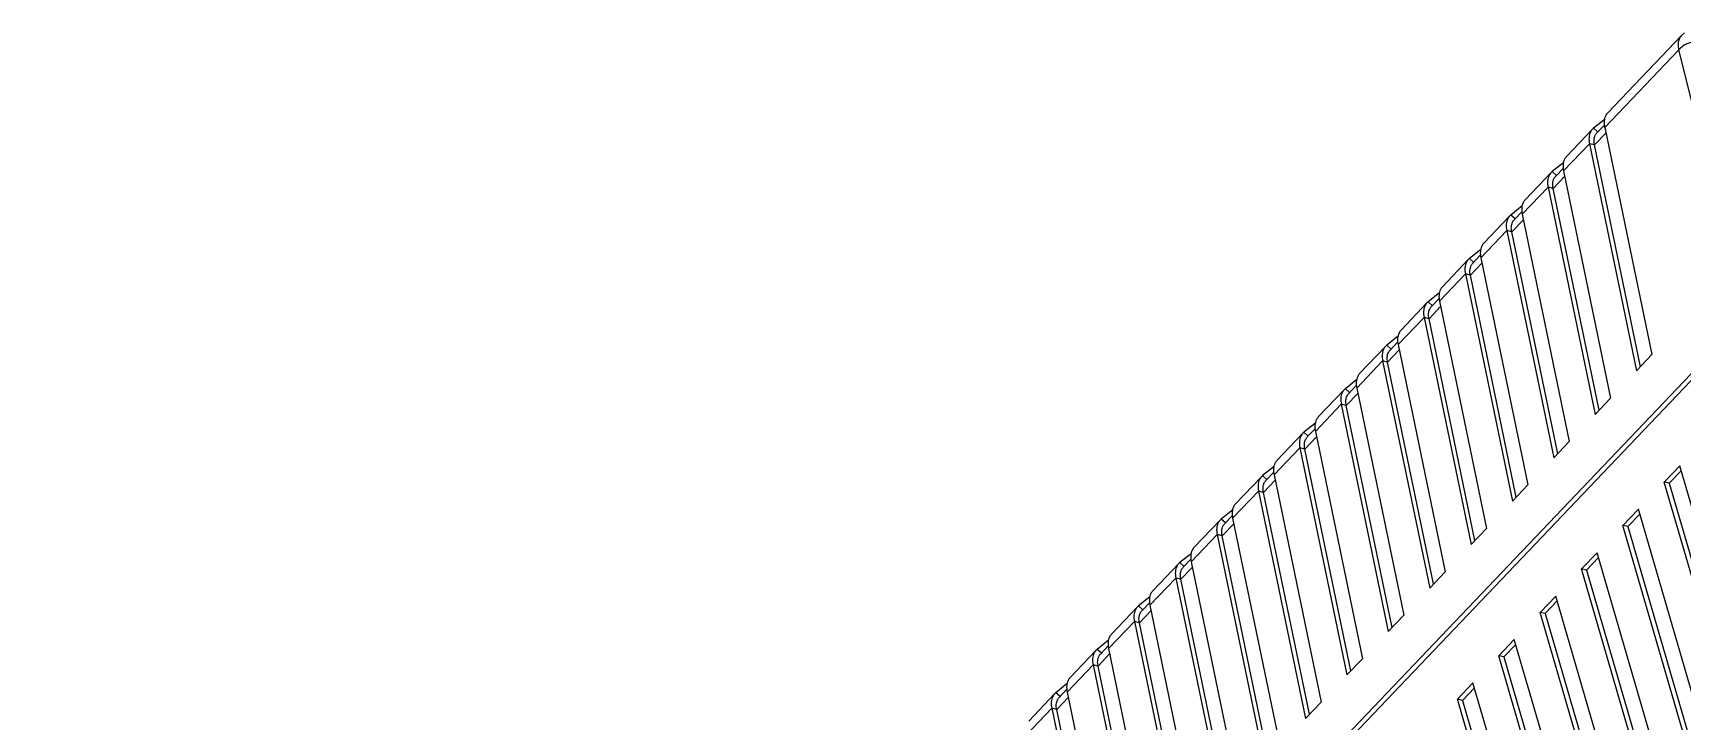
# Model space of a CAD drawing. Header units: millimetres. Extents: x 14343 to 15285, y -9166 to -7819.
# Drawn here: x 14539.4 to 14652.8, y -8735.8 to -8688.5 of the extents above; entities that cross this region are included whole.
import ezdxf

# ---------------------------------------------------------------- set-up
doc = ezdxf.new("R2010")
doc.units = ezdxf.units.MM

# ---------------------------------------------------------------- blocks, each defined once
blk = doc.blocks.new('u9')
at = {"color": 7, "linetype": 'Continuous'}
for p, q in [((156.695, 215.574), (274.46, 339.212)), ((156.786, 215.21), (274.526, 338.822)), ((176.239, 241.587), (171.562, 257.635)), ((171.897, 257.573), (176.579, 241.511)), ((200.979, 257.477), (204.137, 242.222)), ((204.48, 242.133), (201.245, 257.756)), ((170.834, 256.456), (175.515, 240.394)), ((203.416, 241.016), (200.182, 256.64)), ((173.395, 238.601), (168.717, 254.649)), ((169.053, 254.586), (173.734, 238.525)), ((198.135, 254.49), (201.293, 239.236)), ((201.635, 239.147), (198.401, 254.77)), ((167.989, 253.469), (172.671, 237.408)), ((200.571, 238.03), (197.337, 253.653)), ((198.791, 236.16), (195.556, 251.784)), ((170.55, 235.614), (165.872, 251.662)), ((166.208, 251.6), (170.89, 235.538)), ((197.727, 235.044), (194.493, 250.667)), ((195.29, 251.504), (198.448, 236.25)), ((165.145, 250.483), (169.826, 234.422)), ((167.706, 232.628), (163.028, 248.676)), ((163.364, 248.613), (168.045, 232.552)), ((192.446, 248.518), (195.603, 233.263)), ((195.946, 233.174), (192.712, 248.797)), ((162.3, 247.497), (166.982, 231.435)), ((194.882, 232.057), (191.648, 247.68)), ((164.861, 229.642), (160.183, 245.689)), ((160.519, 245.627), (165.201, 229.566)), ((189.601, 245.531), (192.759, 230.277)), ((193.102, 230.188), (189.867, 245.811)), ((159.456, 244.51), (164.137, 228.449)), ((192.038, 229.071), (188.803, 244.694)), ((206.26, 244.003), (204.48, 242.133)), ((162.017, 226.655), (157.339, 242.703)), ((187.023, 242.824), (185.959, 241.708)), ((190.257, 227.201), (187.023, 242.824)), ((206.061, 243.008), (204.28, 241.139)), ((156.61, 241.526), (161.293, 225.462)), ((157.675, 242.641), (162.356, 226.579)), ((176.239, 241.587), (175.419, 240.726)), ((176.239, 241.587), (176.579, 241.511)), ((189.193, 226.084), (185.959, 241.708)), ((186.757, 242.545), (189.914, 227.29)), ((204.137, 242.222), (203.339, 241.385)), ((204.137, 242.222), (204.48, 242.133)), ((176.579, 241.511), (175.515, 240.394)), ((203.416, 241.016), (201.635, 239.147)), ((203.41, 240.439), (204.201, 241.066)), ((203.43, 240.826), (203.97, 241.394)), ((203.904, 241.333), (204.201, 241.066)), ((184.178, 239.838), (183.114, 238.721)), ((183.912, 239.559), (187.07, 224.304)), ((187.413, 224.215), (184.178, 239.838)), ((203.216, 240.022), (201.435, 238.152)), ((173.395, 238.601), (172.574, 237.739)), ((173.734, 238.525), (172.671, 237.408)), ((173.395, 238.601), (173.734, 238.525)), ((186.349, 223.098), (183.114, 238.721)), ((201.293, 239.236), (200.495, 238.399)), ((200.586, 237.84), (201.126, 238.407)), ((201.06, 238.347), (201.356, 238.08)), ((201.293, 239.236), (201.635, 239.147)), ((200.371, 237.035), (198.591, 235.166)), ((200.571, 238.03), (198.791, 236.16)), ((200.566, 237.453), (201.356, 238.08)), ((181.334, 236.852), (180.27, 235.735)), ((181.067, 236.572), (184.225, 221.318)), ((184.568, 221.229), (181.334, 236.852)), ((198.448, 236.25), (197.65, 235.412)), ((198.448, 236.25), (198.791, 236.16)), ((170.55, 235.614), (169.73, 234.753)), ((170.89, 235.538), (169.826, 234.422)), ((170.55, 235.614), (170.89, 235.538)), ((183.504, 220.112), (180.27, 235.735)), ((197.727, 235.044), (195.946, 233.174)), ((197.721, 234.466), (198.512, 235.094)), ((197.741, 234.854), (198.281, 235.421)), ((198.215, 235.361), (198.512, 235.094)), ((178.489, 233.865), (177.425, 232.748)), ((178.223, 233.586), (181.381, 218.331)), ((181.723, 218.242), (178.489, 233.865)), ((197.527, 234.049), (195.746, 232.18)), ((167.706, 232.628), (166.885, 231.767)), ((168.045, 232.552), (166.982, 231.435)), ((167.706, 232.628), (168.045, 232.552)), ((180.66, 217.125), (177.425, 232.748)), ((195.603, 233.263), (194.806, 232.426)), ((195.603, 233.263), (195.946, 233.174)), ((194.882, 232.057), (193.102, 230.188)), ((194.877, 231.48), (195.667, 232.107)), ((194.896, 231.867), (195.437, 232.434)), ((195.371, 232.374), (195.667, 232.107)), ((175.645, 230.879), (174.581, 229.762)), ((175.378, 230.599), (178.536, 215.345)), ((178.879, 215.256), (175.645, 230.879)), ((192.759, 230.277), (191.961, 229.44)), ((192.759, 230.277), (193.102, 230.188)), ((194.682, 231.063), (192.902, 229.193)), ((164.861, 229.642), (164.041, 228.78)), ((165.201, 229.566), (164.137, 228.449)), ((164.861, 229.642), (165.201, 229.566)), ((177.815, 214.139), (174.581, 229.762)), ((192.038, 229.071), (190.257, 227.201)), ((192.032, 228.494), (192.823, 229.121)), ((192.052, 228.881), (192.592, 229.448)), ((192.526, 229.388), (192.823, 229.121)), ((191.838, 228.076), (190.057, 226.207)), ((172.8, 227.893), (171.736, 226.776)), ((172.534, 227.613), (175.692, 212.359)), ((176.034, 212.269), (172.8, 227.893)), ((189.914, 227.29), (189.117, 226.453)), ((189.914, 227.29), (190.257, 227.201)), ((162.017, 226.655), (161.196, 225.794)), ((162.356, 226.579), (161.293, 225.462)), ((162.017, 226.655), (162.356, 226.579)), ((174.971, 211.153), (171.736, 226.776)), ((189.193, 226.084), (187.413, 224.215)), ((189.188, 225.507), (189.978, 226.134)), ((189.207, 225.895), (189.748, 226.462)), ((189.682, 226.402), (189.978, 226.134)), ((169.956, 224.906), (168.892, 223.789)), ((169.689, 224.627), (172.847, 209.372)), ((173.19, 209.283), (169.956, 224.906)), ((188.993, 225.09), (187.213, 223.22)), ((172.126, 208.166), (168.892, 223.789)), ((187.07, 224.304), (186.272, 223.467)), ((186.363, 222.908), (186.903, 223.475)), ((186.837, 223.415), (187.134, 223.148)), ((187.07, 224.304), (187.413, 224.215)), ((186.349, 223.098), (184.568, 221.229)), ((186.343, 222.521), (187.134, 223.148)), ((167.111, 221.92), (166.047, 220.803)), ((166.845, 221.64), (170.003, 206.386)), ((170.345, 206.297), (167.111, 221.92)), ((184.225, 221.318), (183.428, 220.48)), ((184.225, 221.318), (184.568, 221.229)), ((186.149, 222.103), (184.368, 220.234)), ((169.282, 205.18), (166.047, 220.803)), ((183.504, 220.112), (181.723, 218.242)), ((183.499, 219.535), (184.289, 220.162)), ((183.518, 219.922), (184.059, 220.489)), ((183.993, 220.429), (184.289, 220.162)), ((164.267, 218.933), (163.203, 217.816)), ((167.501, 203.31), (164.267, 218.933)), ((183.304, 219.117), (181.524, 217.248)), ((166.438, 202.191), (163.203, 217.816)), ((164, 218.654), (167.158, 203.399)), ((181.381, 218.331), (180.583, 217.494)), ((181.381, 218.331), (181.723, 218.242)), ((180.66, 217.125), (178.879, 215.256)), ((180.654, 216.548), (181.445, 217.175)), ((180.674, 216.935), (181.214, 217.503)), ((181.148, 217.442), (181.445, 217.175)), ((180.46, 216.131), (178.679, 214.261)), ((156.786, 215.21), (161.35, 196.849)), ((178.536, 215.345), (177.739, 214.508)), ((177.829, 213.949), (178.37, 214.516)), ((178.304, 214.456), (178.6, 214.189)), ((178.536, 215.345), (178.879, 215.256)), ((177.815, 214.139), (176.034, 212.269)), ((177.81, 213.562), (178.6, 214.189)), ((175.692, 212.359), (174.894, 211.521)), ((175.692, 212.359), (176.034, 212.269)), ((177.615, 213.144), (175.835, 211.275)), ((174.971, 211.153), (173.19, 209.283)), ((174.965, 210.575), (175.756, 211.203)), ((174.985, 210.963), (175.525, 211.53)), ((175.459, 211.47), (175.756, 211.203)), ((174.771, 210.158), (172.99, 208.288)), ((172.847, 209.372), (172.05, 208.535)), ((172.847, 209.372), (173.19, 209.283)), ((172.126, 208.166), (170.345, 206.297)), ((172.121, 207.589), (172.911, 208.216)), ((172.14, 207.976), (172.681, 208.543)), ((172.615, 208.483), (172.911, 208.216)), ((170.003, 206.386), (169.205, 205.548)), ((170.003, 206.386), (170.345, 206.297)), ((171.926, 207.172), (170.146, 205.302)), ((169.296, 204.99), (169.836, 205.557)), ((169.77, 205.497), (170.066, 205.23)), ((169.082, 204.185), (167.301, 202.316)), ((169.282, 205.18), (167.501, 203.31)), ((169.276, 204.603), (170.066, 205.23)), ((167.158, 203.399), (166.361, 202.562)), ((167.158, 203.399), (167.501, 203.31)), ((166.438, 202.191), (161.35, 196.849)), ((166.433, 201.617), (167.222, 202.243)), ((166.451, 202.003), (166.992, 202.571)), ((166.926, 202.51), (167.222, 202.243)), ((166.237, 201.197), (161.163, 195.869)), ((160.973, 195.697), (161.163, 195.869))]:
    blk.add_line(p, q, dxfattribs=at)
for centre, radius, start, end in [((203.742, 241.645), 0.738, 308.45051, 312.37169), ((203.722, 241.666), 0.767, 312.37257, 316.60688), ((200.878, 238.679), 0.767, 312.37257, 316.60688), ((200.897, 238.658), 0.738, 308.45051, 312.37169), ((198.053, 235.672), 0.738, 308.45051, 312.37169), ((198.033, 235.693), 0.767, 312.37257, 316.60688), ((195.208, 232.686), 0.738, 308.45051, 312.37169), ((195.189, 232.707), 0.767, 312.37257, 316.60688), ((192.363, 229.699), 0.738, 308.45051, 312.37169), ((192.344, 229.72), 0.767, 312.37257, 316.60688), ((189.519, 226.713), 0.738, 308.45051, 312.37169), ((189.5, 226.734), 0.767, 312.37257, 316.60688), ((186.674, 223.726), 0.738, 308.45051, 312.37169), ((186.655, 223.747), 0.767, 312.37257, 316.60688), ((183.83, 220.74), 0.738, 308.45051, 312.37169), ((183.811, 220.761), 0.767, 312.37257, 316.60688), ((180.985, 217.754), 0.738, 308.45051, 312.37169), ((180.966, 217.775), 0.767, 312.37257, 316.60688), ((178.141, 214.767), 0.738, 308.45051, 312.37169), ((178.122, 214.788), 0.767, 312.37257, 316.60688), ((175.296, 211.781), 0.738, 308.45051, 312.37169), ((175.277, 211.802), 0.767, 312.37257, 316.60688), ((172.452, 208.794), 0.738, 308.45051, 312.37169), ((172.433, 208.815), 0.767, 312.37257, 316.60688), ((169.607, 205.808), 0.738, 308.45051, 312.37169), ((169.588, 205.829), 0.767, 312.37257, 316.60688), ((166.763, 202.822), 0.738, 308.45051, 312.37169), ((166.744, 202.843), 0.767, 312.37257, 316.60688)]:
    blk.add_arc(centre, radius, start, end, dxfattribs=at)
for points, start_tangent, end_tangent in [([(204.084, 241.558), (203.97, 241.394)], (-0.444091, -0.8959817), (-0.6871584, -0.7265076)), ([(204.137, 242.222), (204.164, 241.861), (204.084, 241.558)], (0.2027194, -0.9792369), (-0.444091, -0.8959817)), ([(204.417, 241.336), (204.512, 241.699), (204.48, 242.133)], (0.4440944, 0.89598), (-0.2027194, 0.9792369)), ([(203.216, 240.022), (203.353, 240.219), (203.448, 240.582)], (0.6871592, 0.7265069), (0.0794904, 0.9968356)), ([(203.448, 240.582), (203.416, 241.016)], (0.0794904, 0.9968356), (-0.2027194, 0.9792369)), ([(204.28, 241.139), (204.417, 241.336)], (0.6871576, 0.7265084), (0.4440944, 0.89598)), ([(201.24, 238.572), (201.126, 238.407)], (-0.444091, -0.8959817), (-0.6871584, -0.7265076)), ([(201.293, 239.236), (201.319, 238.874), (201.24, 238.572)], (0.2027194, -0.9792369), (-0.444091, -0.8959817)), ([(201.435, 238.153), (201.572, 238.349)], (0.6871576, 0.7265084), (0.4440944, 0.89598)), ([(201.572, 238.349), (201.667, 238.713), (201.635, 239.147)], (0.4440944, 0.89598), (-0.2027194, 0.9792369)), ([(200.371, 237.036), (200.508, 237.233), (200.603, 237.596)], (0.6871592, 0.7265069), (0.0794904, 0.9968356)), ([(200.603, 237.596), (200.572, 238.03)], (0.0794904, 0.9968356), (-0.2027194, 0.9792369)), ([(198.448, 236.25), (198.475, 235.888), (198.395, 235.585)], (0.2027194, -0.9792369), (-0.444091, -0.8959817)), ([(198.728, 235.363), (198.823, 235.726), (198.791, 236.16)], (0.4440944, 0.89598), (-0.2027194, 0.9792369)), ([(197.759, 234.61), (197.727, 235.044)], (0.0794904, 0.9968356), (-0.2027194, 0.9792369)), ([(198.395, 235.585), (198.281, 235.421)], (-0.444091, -0.8959817), (-0.6871584, -0.7265076)), ([(198.591, 235.166), (198.728, 235.363)], (0.6871576, 0.7265084), (0.4440944, 0.89598)), ([(197.527, 234.049), (197.664, 234.246), (197.759, 234.61)], (0.6871592, 0.7265069), (0.0794904, 0.9968356)), ([(195.551, 232.599), (195.437, 232.435)], (-0.444091, -0.8959817), (-0.6871584, -0.7265076)), ([(195.603, 233.263), (195.63, 232.902), (195.551, 232.599)], (0.2027194, -0.9792369), (-0.444091, -0.8959817)), ([(195.883, 232.377), (195.978, 232.74), (195.946, 233.174)], (0.4440944, 0.89598), (-0.2027194, 0.9792369)), ([(194.682, 231.063), (194.819, 231.26), (194.914, 231.623)], (0.6871592, 0.7265069), (0.0794904, 0.9968356)), ([(194.914, 231.623), (194.883, 232.057)], (0.0794904, 0.9968356), (-0.2027194, 0.9792369)), ([(195.746, 232.18), (195.883, 232.377)], (0.6871576, 0.7265084), (0.4440944, 0.89598)), ([(192.759, 230.277), (192.785, 229.915), (192.706, 229.612)], (0.2027194, -0.9792369), (-0.444091, -0.8959817)), ([(193.039, 229.39), (193.134, 229.754), (193.102, 230.188)], (0.4440944, 0.89598), (-0.2027194, 0.9792369)), ([(192.07, 228.637), (192.038, 229.071)], (0.0794904, 0.9968356), (-0.2027194, 0.9792369)), ([(192.706, 229.612), (192.592, 229.448)], (-0.444091, -0.8959817), (-0.6871584, -0.7265076)), ([(192.902, 229.193), (193.039, 229.39)], (0.6871576, 0.7265084), (0.4440944, 0.89598)), ([(191.838, 228.076), (191.975, 228.273), (192.07, 228.637)], (0.6871592, 0.7265069), (0.0794904, 0.9968356)), ([(189.914, 227.29), (189.941, 226.929), (189.862, 226.626)], (0.2027194, -0.9792369), (-0.444091, -0.8959817)), ([(190.194, 226.404), (190.289, 226.767), (190.257, 227.201)], (0.4440944, 0.89598), (-0.2027194, 0.9792369)), ([(188.993, 225.09), (189.13, 225.287), (189.225, 225.65)], (0.6871592, 0.7265069), (0.0794904, 0.9968356)), ([(189.225, 225.65), (189.194, 226.084)], (0.0794904, 0.9968356), (-0.2027194, 0.9792369)), ([(189.862, 226.626), (189.747, 226.462)], (-0.444091, -0.8959817), (-0.6871584, -0.7265076)), ([(190.057, 226.207), (190.194, 226.404)], (0.6871576, 0.7265084), (0.4440944, 0.89598)), ([(187.017, 223.64), (186.903, 223.476)], (-0.444091, -0.8959817), (-0.6871584, -0.7265076)), ([(187.07, 224.304), (187.096, 223.942), (187.017, 223.64)], (0.2027194, -0.9792369), (-0.444091, -0.8959817)), ([(187.212, 223.221), (187.35, 223.418)], (0.6871576, 0.7265084), (0.4440944, 0.89598)), ([(187.35, 223.418), (187.445, 223.781), (187.413, 224.215)], (0.4440944, 0.89598), (-0.2027194, 0.9792369)), ([(186.149, 222.104), (186.286, 222.301), (186.381, 222.664)], (0.6871592, 0.7265069), (0.0794904, 0.9968356)), ([(186.381, 222.664), (186.349, 223.098)], (0.0794904, 0.9968356), (-0.2027194, 0.9792369)), ([(184.225, 221.318), (184.252, 220.956), (184.173, 220.653)], (0.2027194, -0.9792369), (-0.444091, -0.8959817)), ([(184.505, 220.431), (184.6, 220.795), (184.568, 221.228)], (0.4440944, 0.89598), (-0.2027194, 0.9792369)), ([(183.536, 219.678), (183.504, 220.112)], (0.0794904, 0.9968356), (-0.2027194, 0.9792369)), ([(184.173, 220.653), (184.058, 220.489)], (-0.444091, -0.8959817), (-0.6871584, -0.7265076)), ([(184.368, 220.234), (184.505, 220.431)], (0.6871576, 0.7265084), (0.4440944, 0.89598)), ([(183.304, 219.117), (183.441, 219.314), (183.536, 219.678)], (0.6871592, 0.7265069), (0.0794904, 0.9968356)), ([(181.381, 218.331), (181.407, 217.97), (181.328, 217.667)], (0.2027194, -0.9792369), (-0.444091, -0.8959817)), ([(181.66, 217.445), (181.756, 217.808), (181.724, 218.242)], (0.4440944, 0.89598), (-0.2027194, 0.9792369)), ([(180.46, 216.131), (180.597, 216.328), (180.692, 216.691)], (0.6871592, 0.7265069), (0.0794904, 0.9968356)), ([(180.692, 216.691), (180.66, 217.125)], (0.0794904, 0.9968356), (-0.2027194, 0.9792369)), ([(181.328, 217.667), (181.214, 217.503)], (-0.444091, -0.8959817), (-0.6871584, -0.7265076)), ([(181.523, 217.248), (181.66, 217.445)], (0.6871576, 0.7265084), (0.4440944, 0.89598)), ([(178.484, 214.68), (178.369, 214.516)], (-0.444091, -0.8959817), (-0.6871584, -0.7265076)), ([(178.536, 215.345), (178.563, 214.983), (178.484, 214.68)], (0.2027194, -0.9792369), (-0.444091, -0.8959817)), ([(178.679, 214.261), (178.816, 214.458)], (0.6871576, 0.7265084), (0.4440944, 0.89598)), ([(178.816, 214.458), (178.911, 214.822), (178.879, 215.256)], (0.4440944, 0.89598), (-0.2027194, 0.9792369)), ([(177.615, 213.144), (177.752, 213.341), (177.847, 213.705)], (0.6871592, 0.7265069), (0.0794904, 0.9968356)), ([(177.847, 213.705), (177.815, 214.139)], (0.0794904, 0.9968356), (-0.2027194, 0.9792369)), ([(175.692, 212.359), (175.718, 211.997), (175.639, 211.694)], (0.2027194, -0.9792369), (-0.444091, -0.8959817)), ([(175.971, 211.472), (176.067, 211.835), (176.035, 212.269)], (0.4440944, 0.89598), (-0.2027194, 0.9792369)), ([(175.003, 210.718), (174.971, 211.152)], (0.0794904, 0.9968356), (-0.2027194, 0.9792369)), ([(175.639, 211.694), (175.525, 211.53)], (-0.444091, -0.8959817), (-0.6871584, -0.7265076)), ([(175.834, 211.275), (175.971, 211.472)], (0.6871576, 0.7265084), (0.4440944, 0.89598)), ([(174.771, 210.158), (174.908, 210.355), (175.003, 210.718)], (0.6871592, 0.7265069), (0.0794904, 0.9968356)), ([(172.795, 208.708), (172.68, 208.544)], (-0.444091, -0.8959817), (-0.6871584, -0.7265076)), ([(172.847, 209.372), (172.874, 209.011), (172.795, 208.708)], (0.2027194, -0.9792369), (-0.444091, -0.8959817)), ([(173.127, 208.486), (173.222, 208.849), (173.19, 209.283)], (0.4440944, 0.89598), (-0.2027194, 0.9792369)), ([(171.926, 207.172), (172.063, 207.369), (172.158, 207.732)], (0.6871592, 0.7265069), (0.0794904, 0.9968356)), ([(172.158, 207.732), (172.126, 208.166)], (0.0794904, 0.9968356), (-0.2027194, 0.9792369)), ([(172.99, 208.289), (173.127, 208.486)], (0.6871576, 0.7265084), (0.4440944, 0.89598)), ([(170.003, 206.386), (170.029, 206.024), (169.95, 205.721)], (0.2027194, -0.9792369), (-0.444091, -0.8959817)), ([(169.95, 205.721), (169.836, 205.557)], (-0.444091, -0.8959817), (-0.6871584, -0.7265076)), ([(170.145, 205.302), (170.282, 205.499)], (0.6871576, 0.7265084), (0.4440944, 0.89598)), ([(170.282, 205.499), (170.378, 205.863), (170.346, 206.297)], (0.4440944, 0.89598), (-0.2027194, 0.9792369)), ([(169.082, 204.185), (169.219, 204.382), (169.314, 204.746)], (0.6871592, 0.7265069), (0.0794904, 0.9968356)), ([(169.314, 204.746), (169.282, 205.18)], (0.0794904, 0.9968356), (-0.2027194, 0.9792369)), ([(167.158, 203.399), (167.185, 203.038), (167.106, 202.735)], (0.2027194, -0.9792369), (-0.444091, -0.8959817)), ([(167.438, 202.513), (167.533, 202.876), (167.501, 203.31)], (0.4440944, 0.89598), (-0.2027194, 0.9792369)), ([(166.438, 202.191), (166.469, 201.758)], (0.2027194, -0.9792369), (-0.0791329, -0.9968641)), ([(167.106, 202.735), (166.991, 202.571)], (-0.444091, -0.8959817), (-0.6871584, -0.7265076)), ([(167.301, 202.316), (167.438, 202.513)], (0.6871576, 0.7265084), (0.4440944, 0.89598)), ([(166.469, 201.758), (166.375, 201.395), (166.237, 201.197)], (-0.0791329, -0.9968641), (-0.6870029, -0.7266547)), ([(159.298, 196.317), (159.826, 196.232), (160.401, 196.303), (160.936, 196.52), (161.35, 196.849)], (0.9470508, -0.3210837), (0.6656732, 0.7462434)), ([(161.35, 196.849), (161.379, 196.683), (161.39, 196.523), (161.383, 196.373), (161.358, 196.232), (161.315, 196.104), (161.255, 195.988), (161.178, 195.886), (161.163, 195.87)], (0.2169594, -0.9761806), (-0.6898214, -0.7239796))]:
    blk.add_spline(points, degree=3, dxfattribs=dict(at, start_tangent=start_tangent, end_tangent=end_tangent))

msp = doc.modelspace()

# ---------------------------------------------------------------- block references
at = {"rotation": 180}
msp.add_blockref('u9', (14813.95, -8492.81), dxfattribs=at)

doc.saveas('drawing.dxf')
